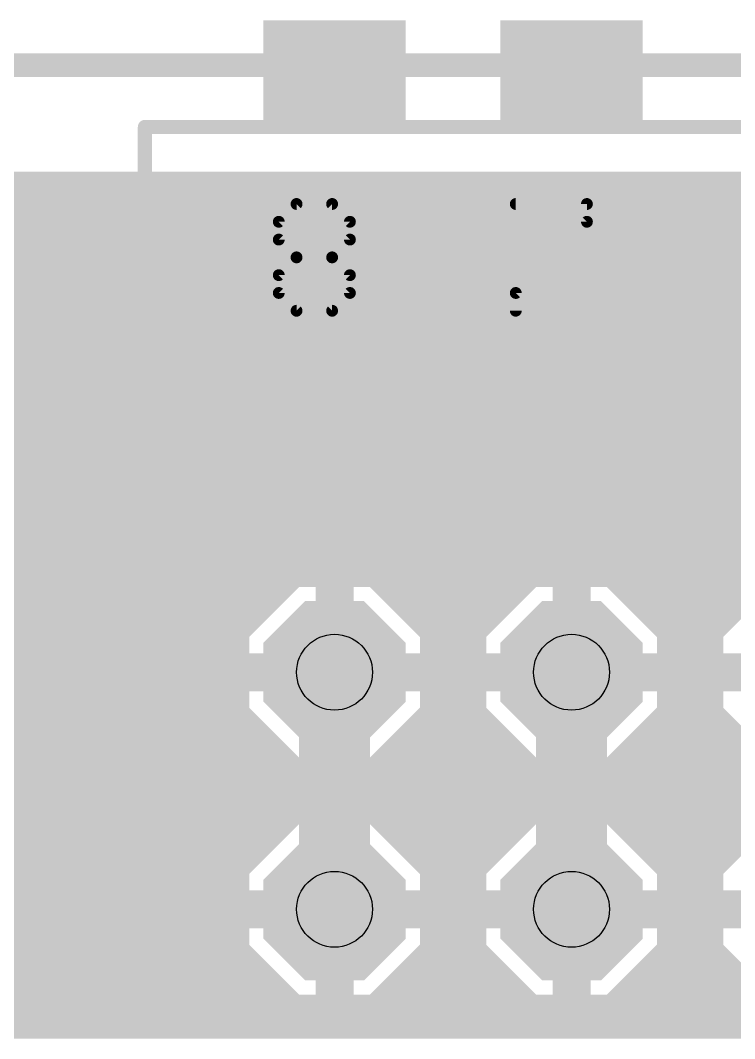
# Model space of a CAD drawing. Extents: x 0 to 10.8, y 0 to 6.1.
# Drawn here: x 6.8121 to 7.1135, y 5.672 to 6.1016 of the extents above; entities that cross this region are included whole.
import ezdxf

# ---------------------------------------------------------------- set-up
doc = ezdxf.new("R2010")
doc.units = 0
for name, color, linetype in [('1', 22, 'CONTINUOUS'), ('116', 253, 'CONTINUOUS'), ('16', 175, 'CONTINUOUS'), ('17', 82, 'CONTINUOUS'), ('20', 7, 'CONTINUOUS'), ('21', 253, 'CONTINUOUS'), ('29', 253, 'CONTINUOUS'), ('30', 253, 'CONTINUOUS'), ('44', 253, 'CONTINUOUS'), ('51', 253, 'CONTINUOUS')]:
    doc.layers.add(name, color=color, linetype=linetype)

# ---------------------------------------------------------------- blocks, each defined once
blk = doc.blocks.new('RECT')
blk.add_solid([(-0.5, -0.5), (0.5, -0.5), (-0.5, 0.5), (0.5, 0.5)])
blk = doc.blocks.new('OCTAGONP')
at = {"const_width": 0.5}
blk.add_lwpolyline([(-0.25, -0.103553), (-0.25, 0.103553), (-0.103553, 0.25), (0.103553, 0.25), (0.25, 0.103553), (0.25, -0.103553), (0.103553, -0.25), (-0.103553, -0.25), (-0.25, -0.103553), (-0.25, 0.103553)], dxfattribs=at)

msp = doc.modelspace()

# ---------------------------------------------------------------- linework, layer by layer
at = {"layer": '1', "const_width": 0.016}
for points in [[(6.568744, 6.029677), (9.49424, 6.029677)], [(6.568744, 6.016), (9.49424, 6.016)], [(6.568744, 6), (9.49424, 6)], [(6.568744, 5.984), (9.49424, 5.984)], [(6.568744, 5.968), (9.49424, 5.968)], [(6.568744, 5.952), (9.49424, 5.952)], [(6.568744, 5.936), (9.49424, 5.936)], [(6.568744, 5.92), (9.49424, 5.92)], [(6.568744, 5.904), (9.49424, 5.904)], [(6.568744, 5.888), (9.49424, 5.888)], [(6.568744, 5.872), (8.119854, 5.872)], [(6.926461, 5.870563), (6.900685, 5.844787)], [(6.944661, 5.870563), (6.926461, 5.870563)], [(6.944661, 5.826606), (6.944661, 5.870563)], [(6.944701, 5.870563), (6.944701, 5.826606)], [(6.962906, 5.870563), (6.944701, 5.870563)], [(6.988681, 5.844787), (6.962906, 5.870563)], [(7.026461, 5.870563), (7.000685, 5.844787)], [(7.044661, 5.870563), (7.026461, 5.870563)], [(7.044661, 5.826606), (7.044661, 5.870563)], [(7.044701, 5.870563), (7.044701, 5.826606)], [(7.062906, 5.870563), (7.044701, 5.870563)], [(7.088681, 5.844787), (7.062906, 5.870563)], [(7.126461, 5.870563), (7.100685, 5.844787)], [(6.568744, 5.856), (6.911898, 5.856)], [(6.944661, 5.856), (6.944701, 5.856)], [(6.977469, 5.856), (7.011898, 5.856)], [(7.044661, 5.856), (7.044701, 5.856)], [(7.077469, 5.856), (7.111898, 5.856)], [(6.900685, 5.844787), (6.900685, 5.826583)], [(6.988681, 5.826583), (6.988681, 5.844787)], [(7.000685, 5.844787), (7.000685, 5.826583)], [(7.088681, 5.826583), (7.088681, 5.844787)], [(7.100685, 5.844787), (7.100685, 5.826583)], [(6.568744, 5.84), (6.900685, 5.84)], [(6.944661, 5.84), (6.944701, 5.84)], [(6.988681, 5.84), (7.000685, 5.84)], [(7.044661, 5.84), (7.044701, 5.84)], [(7.088681, 5.84), (7.100685, 5.84)], [(6.900685, 5.826583), (6.944642, 5.826583)], [(6.944642, 5.826543), (6.900685, 5.826543)], [(6.900685, 5.826543), (6.900685, 5.808343)], [(6.944642, 5.826583), (6.944642, 5.826543)], [(6.944701, 5.826606), (6.944661, 5.826606)], [(6.944661, 5.782567), (6.944661, 5.826524)], [(6.944661, 5.826524), (6.944701, 5.826524)], [(6.944701, 5.826524), (6.944701, 5.782567)], [(6.944724, 5.826543), (6.944724, 5.826583)], [(6.944724, 5.826583), (6.988681, 5.826583)], [(6.988681, 5.826543), (6.944724, 5.826543)], [(6.988681, 5.808343), (6.988681, 5.826543)], [(7.000685, 5.826583), (7.044642, 5.826583)], [(7.044642, 5.826543), (7.000685, 5.826543)], [(7.000685, 5.826543), (7.000685, 5.808343)], [(7.044642, 5.826583), (7.044642, 5.826543)], [(7.044701, 5.826606), (7.044661, 5.826606)], [(7.044661, 5.782567), (7.044661, 5.826524)], [(7.044661, 5.826524), (7.044701, 5.826524)], [(7.044701, 5.826524), (7.044701, 5.782567)], [(7.044724, 5.826543), (7.044724, 5.826583)], [(7.044724, 5.826583), (7.088681, 5.826583)], [(7.088681, 5.826543), (7.044724, 5.826543)], [(7.088681, 5.808343), (7.088681, 5.826543)], [(7.100685, 5.826583), (7.144642, 5.826583)], [(7.144642, 5.826543), (7.100685, 5.826543)], [(7.100685, 5.826543), (7.100685, 5.808343)], [(6.568744, 5.824), (6.900685, 5.824)], [(6.944661, 5.824), (6.944701, 5.824)], [(6.988681, 5.824), (7.000685, 5.824)], [(7.044661, 5.824), (7.044701, 5.824)], [(7.088681, 5.824), (7.100685, 5.824)], [(6.900685, 5.808343), (6.926461, 5.782567)], [(6.962906, 5.782567), (6.988681, 5.808343)], [(7.000685, 5.808343), (7.026461, 5.782567)], [(7.062906, 5.782567), (7.088681, 5.808343)], [(7.100685, 5.808343), (7.126461, 5.782567)], [(6.568744, 5.808), (6.901028, 5.808)], [(6.944661, 5.808), (6.944701, 5.808)], [(6.988339, 5.808), (7.001028, 5.808)], [(7.044661, 5.808), (7.044701, 5.808)], [(7.088339, 5.808), (7.101028, 5.808)], [(6.568744, 5.792), (6.917028, 5.792)], [(6.944661, 5.792), (6.944701, 5.792)], [(6.972339, 5.792), (7.017028, 5.792)], [(7.044661, 5.792), (7.044701, 5.792)], [(7.072339, 5.792), (7.117028, 5.792)], [(6.926461, 5.782567), (6.944661, 5.782567)], [(6.944701, 5.782567), (6.962906, 5.782567)], [(7.026461, 5.782567), (7.044661, 5.782567)], [(7.044701, 5.782567), (7.062906, 5.782567)], [(6.568744, 5.776), (8.064, 5.776)], [(6.926461, 5.770563), (6.900685, 5.744787)], [(6.944661, 5.770563), (6.926461, 5.770563)], [(6.944661, 5.726606), (6.944661, 5.770563)], [(6.944701, 5.770563), (6.944701, 5.726606)], [(6.962906, 5.770563), (6.944701, 5.770563)], [(6.988681, 5.744787), (6.962906, 5.770563)], [(7.026461, 5.770563), (7.000685, 5.744787)], [(7.044661, 5.770563), (7.026461, 5.770563)], [(7.044661, 5.726606), (7.044661, 5.770563)], [(7.044701, 5.770563), (7.044701, 5.726606)], [(7.062906, 5.770563), (7.044701, 5.770563)], [(7.088681, 5.744787), (7.062906, 5.770563)], [(7.126461, 5.770563), (7.100685, 5.744787)], [(6.568744, 5.76), (6.915898, 5.76)], [(6.944661, 5.76), (6.944701, 5.76)], [(6.973469, 5.76), (7.015898, 5.76)], [(7.044661, 5.76), (7.044701, 5.76)], [(7.073469, 5.76), (7.115898, 5.76)], [(6.568744, 5.744), (6.900685, 5.744)], [(6.900685, 5.744787), (6.900685, 5.726583)], [(6.944661, 5.744), (6.944701, 5.744)], [(6.988681, 5.726583), (6.988681, 5.744787)], [(6.988681, 5.744), (7.000685, 5.744)], [(7.000685, 5.744787), (7.000685, 5.726583)], [(7.044661, 5.744), (7.044701, 5.744)], [(7.088681, 5.726583), (7.088681, 5.744787)], [(7.088681, 5.744), (7.100685, 5.744)], [(7.100685, 5.744787), (7.100685, 5.726583)], [(6.568744, 5.728), (6.900685, 5.728)], [(6.944661, 5.728), (6.944701, 5.728)], [(6.988681, 5.728), (7.000685, 5.728)], [(7.044661, 5.728), (7.044701, 5.728)], [(7.088681, 5.728), (7.100685, 5.728)], [(6.900685, 5.726583), (6.944642, 5.726583)], [(6.944642, 5.726543), (6.900685, 5.726543)], [(6.900685, 5.726543), (6.900685, 5.708343)], [(6.944642, 5.726583), (6.944642, 5.726543)], [(6.944701, 5.726606), (6.944661, 5.726606)], [(6.944661, 5.682567), (6.944661, 5.726524)], [(6.944661, 5.726524), (6.944701, 5.726524)], [(6.944701, 5.726524), (6.944701, 5.682567)], [(6.944724, 5.726543), (6.944724, 5.726583)], [(6.944724, 5.726583), (6.988681, 5.726583)], [(6.988681, 5.726543), (6.944724, 5.726543)], [(6.988681, 5.708343), (6.988681, 5.726543)], [(7.000685, 5.726583), (7.044642, 5.726583)], [(7.044642, 5.726543), (7.000685, 5.726543)], [(7.000685, 5.726543), (7.000685, 5.708343)], [(7.044642, 5.726583), (7.044642, 5.726543)], [(7.044701, 5.726606), (7.044661, 5.726606)], [(7.044661, 5.682567), (7.044661, 5.726524)], [(7.044661, 5.726524), (7.044701, 5.726524)], [(7.044701, 5.726524), (7.044701, 5.682567)], [(7.044724, 5.726543), (7.044724, 5.726583)], [(7.044724, 5.726583), (7.088681, 5.726583)], [(7.088681, 5.726543), (7.044724, 5.726543)], [(7.088681, 5.708343), (7.088681, 5.726543)], [(7.100685, 5.726583), (7.144642, 5.726583)], [(7.144642, 5.726543), (7.100685, 5.726543)], [(7.100685, 5.726543), (7.100685, 5.708343)], [(6.568744, 5.712), (6.900685, 5.712)], [(6.944661, 5.712), (6.944701, 5.712)], [(6.988681, 5.712), (7.000685, 5.712)], [(7.044661, 5.712), (7.044701, 5.712)], [(7.088681, 5.712), (7.100685, 5.712)], [(6.900685, 5.708343), (6.926461, 5.682567)], [(6.962906, 5.682567), (6.988681, 5.708343)], [(7.000685, 5.708343), (7.026461, 5.682567)], [(7.062906, 5.682567), (7.088681, 5.708343)], [(7.100685, 5.708343), (7.126461, 5.682567)], [(6.568744, 5.696), (6.913028, 5.696)], [(6.944661, 5.696), (6.944701, 5.696)], [(6.976339, 5.696), (7.013028, 5.696)], [(7.044661, 5.696), (7.044701, 5.696)], [(7.076339, 5.696), (7.113028, 5.696)], [(6.568744, 5.68), (7.265303, 5.68)], [(6.926461, 5.682567), (6.944661, 5.682567)], [(6.944701, 5.682567), (6.962906, 5.682567)], [(7.026461, 5.682567), (7.044661, 5.682567)], [(7.044701, 5.682567), (7.062906, 5.682567)]]:
    msp.add_lwpolyline(points, dxfattribs=at)
at = {"layer": '1', "const_width": 0.008}
for points in [[(6.926461, 5.874563, 1), (6.926461, 5.866563)], [(6.929289, 5.867735, 1), (6.923632, 5.873391)], [(6.948661, 5.870563, 1), (6.940661, 5.870563)], [(6.948701, 5.870563, 1), (6.940701, 5.870563)], [(6.944701, 5.874563, 1), (6.944701, 5.866563)], [(6.944661, 5.866563, 1), (6.944661, 5.874563)], [(6.965734, 5.873391, 1), (6.960077, 5.867735)], [(6.962906, 5.866563, 1), (6.962906, 5.874563)], [(7.026461, 5.874563, 1), (7.026461, 5.866563)], [(7.029289, 5.867735, 1), (7.023632, 5.873391)], [(7.048661, 5.870563, 1), (7.040661, 5.870563)], [(7.048701, 5.870563, 1), (7.040701, 5.870563)], [(7.044701, 5.874563, 1), (7.044701, 5.866563)], [(7.044661, 5.866563, 1), (7.044661, 5.874563)], [(7.065734, 5.873391, 1), (7.060077, 5.867735)], [(7.062906, 5.866563, 1), (7.062906, 5.874563)], [(6.911898, 5.852, 1), (6.911898, 5.86)], [(6.944661, 5.86, 1), (6.944661, 5.852)], [(6.944701, 5.852, 1), (6.944701, 5.86)], [(6.977469, 5.86, 1), (6.977469, 5.852)], [(7.011898, 5.852, 1), (7.011898, 5.86)], [(7.044661, 5.86, 1), (7.044661, 5.852)], [(7.044701, 5.852, 1), (7.044701, 5.86)], [(7.077469, 5.86, 1), (7.077469, 5.852)], [(7.111898, 5.852, 1), (7.111898, 5.86)], [(6.904685, 5.844787, 1), (6.896685, 5.844787)], [(6.897857, 5.847616, 1), (6.903513, 5.841959)], [(6.992681, 5.844787, 1), (6.984681, 5.844787)], [(6.985853, 5.841959, 1), (6.99151, 5.847616)], [(7.004685, 5.844787, 1), (6.996685, 5.844787)], [(6.997857, 5.847616, 1), (7.003513, 5.841959)], [(7.092681, 5.844787, 1), (7.084681, 5.844787)], [(7.085853, 5.841959, 1), (7.09151, 5.847616)], [(7.104685, 5.844787, 1), (7.096685, 5.844787)], [(7.097857, 5.847616, 1), (7.103513, 5.841959)], [(6.900685, 5.836, 1), (6.900685, 5.844)], [(6.944661, 5.844, 1), (6.944661, 5.836)], [(6.944701, 5.836, 1), (6.944701, 5.844)], [(6.988681, 5.844, 1), (6.988681, 5.836)], [(7.000685, 5.836, 1), (7.000685, 5.844)], [(7.044661, 5.844, 1), (7.044661, 5.836)], [(7.044701, 5.836, 1), (7.044701, 5.844)], [(7.088681, 5.844, 1), (7.088681, 5.836)], [(7.100685, 5.836, 1), (7.100685, 5.844)], [(6.900685, 5.830583, 1), (6.900685, 5.822583)], [(6.900685, 5.830543, 1), (6.900685, 5.822543)], [(6.904685, 5.826543, 1), (6.896685, 5.826543)], [(6.948642, 5.826583, 1), (6.940642, 5.826583)], [(6.944661, 5.830606, 1), (6.944661, 5.822606)], [(6.948661, 5.826524, 1), (6.940661, 5.826524)], [(6.944661, 5.830524, 1), (6.944661, 5.822524)], [(6.948701, 5.826524, 1), (6.940701, 5.826524)], [(6.948724, 5.826583, 1), (6.940724, 5.826583)], [(6.944724, 5.830583, 1), (6.944724, 5.822583)], [(6.944724, 5.830543, 1), (6.944724, 5.822543)], [(6.944642, 5.822583, 1), (6.944642, 5.830583)], [(6.944642, 5.822543, 1), (6.944642, 5.830543)], [(6.944701, 5.822606, 1), (6.944701, 5.830606)], [(6.944701, 5.822524, 1), (6.944701, 5.830524)], [(6.992681, 5.826543, 1), (6.984681, 5.826543)], [(6.988681, 5.822583, 1), (6.988681, 5.830583)], [(6.988681, 5.822543, 1), (6.988681, 5.830543)], [(7.000685, 5.830583, 1), (7.000685, 5.822583)], [(7.000685, 5.830543, 1), (7.000685, 5.822543)], [(7.004685, 5.826543, 1), (6.996685, 5.826543)], [(7.048642, 5.826583, 1), (7.040642, 5.826583)], [(7.044661, 5.830606, 1), (7.044661, 5.822606)], [(7.048661, 5.826524, 1), (7.040661, 5.826524)], [(7.044661, 5.830524, 1), (7.044661, 5.822524)], [(7.048701, 5.826524, 1), (7.040701, 5.826524)], [(7.048724, 5.826583, 1), (7.040724, 5.826583)], [(7.044724, 5.830583, 1), (7.044724, 5.822583)], [(7.044724, 5.830543, 1), (7.044724, 5.822543)], [(7.044642, 5.822583, 1), (7.044642, 5.830583)], [(7.044642, 5.822543, 1), (7.044642, 5.830543)], [(7.044701, 5.822606, 1), (7.044701, 5.830606)], [(7.044701, 5.822524, 1), (7.044701, 5.830524)], [(7.092681, 5.826543, 1), (7.084681, 5.826543)], [(7.088681, 5.822583, 1), (7.088681, 5.830583)], [(7.088681, 5.822543, 1), (7.088681, 5.830543)], [(7.100685, 5.830583, 1), (7.100685, 5.822583)], [(7.100685, 5.830543, 1), (7.100685, 5.822543)], [(7.104685, 5.826543, 1), (7.096685, 5.826543)], [(6.896685, 5.826583, 1), (6.904685, 5.826583)], [(6.900685, 5.82, 1), (6.900685, 5.828)], [(6.940642, 5.826543, 1), (6.948642, 5.826543)], [(6.944661, 5.828, 1), (6.944661, 5.82)], [(6.940661, 5.826606, 1), (6.948661, 5.826606)], [(6.940701, 5.826606, 1), (6.948701, 5.826606)], [(6.940724, 5.826543, 1), (6.948724, 5.826543)], [(6.944701, 5.82, 1), (6.944701, 5.828)], [(6.988681, 5.828, 1), (6.988681, 5.82)], [(6.984681, 5.826583, 1), (6.992681, 5.826583)], [(6.996685, 5.826583, 1), (7.004685, 5.826583)], [(7.000685, 5.82, 1), (7.000685, 5.828)], [(7.040642, 5.826543, 1), (7.048642, 5.826543)], [(7.044661, 5.828, 1), (7.044661, 5.82)], [(7.040661, 5.826606, 1), (7.048661, 5.826606)], [(7.040701, 5.826606, 1), (7.048701, 5.826606)], [(7.040724, 5.826543, 1), (7.048724, 5.826543)], [(7.044701, 5.82, 1), (7.044701, 5.828)], [(7.088681, 5.828, 1), (7.088681, 5.82)], [(7.084681, 5.826583, 1), (7.092681, 5.826583)], [(7.096685, 5.826583, 1), (7.104685, 5.826583)], [(7.100685, 5.82, 1), (7.100685, 5.828)], [(6.903513, 5.811171, 1), (6.897857, 5.805514)], [(6.99151, 5.805514, 1), (6.985853, 5.811171)], [(7.003513, 5.811171, 1), (6.997857, 5.805514)], [(7.09151, 5.805514, 1), (7.085853, 5.811171)], [(7.103513, 5.811171, 1), (7.097857, 5.805514)], [(6.896685, 5.808343, 1), (6.904685, 5.808343)], [(6.901028, 5.804, 1), (6.901028, 5.812)], [(6.944661, 5.812, 1), (6.944661, 5.804)], [(6.944701, 5.804, 1), (6.944701, 5.812)], [(6.988339, 5.812, 1), (6.988339, 5.804)], [(6.984681, 5.808343, 1), (6.992681, 5.808343)], [(6.996685, 5.808343, 1), (7.004685, 5.808343)], [(7.001028, 5.804, 1), (7.001028, 5.812)], [(7.044661, 5.812, 1), (7.044661, 5.804)], [(7.044701, 5.804, 1), (7.044701, 5.812)], [(7.088339, 5.812, 1), (7.088339, 5.804)], [(7.084681, 5.808343, 1), (7.092681, 5.808343)], [(7.096685, 5.808343, 1), (7.104685, 5.808343)], [(7.101028, 5.804, 1), (7.101028, 5.812)], [(6.917028, 5.788, 1), (6.917028, 5.796)], [(6.944661, 5.796, 1), (6.944661, 5.788)], [(6.944701, 5.788, 1), (6.944701, 5.796)], [(6.972339, 5.796, 1), (6.972339, 5.788)], [(7.017028, 5.788, 1), (7.017028, 5.796)], [(7.044661, 5.796, 1), (7.044661, 5.788)], [(7.044701, 5.788, 1), (7.044701, 5.796)], [(7.072339, 5.796, 1), (7.072339, 5.788)], [(7.117028, 5.788, 1), (7.117028, 5.796)], [(6.926461, 5.786567, 1), (6.926461, 5.778567)], [(6.944701, 5.786567, 1), (6.944701, 5.778567)], [(6.944661, 5.778567, 1), (6.944661, 5.786567)], [(6.962906, 5.778567, 1), (6.962906, 5.786567)], [(7.026461, 5.786567, 1), (7.026461, 5.778567)], [(7.044701, 5.786567, 1), (7.044701, 5.778567)], [(7.044661, 5.778567, 1), (7.044661, 5.786567)], [(7.062906, 5.778567, 1), (7.062906, 5.786567)], [(6.923632, 5.779739, 1), (6.929289, 5.785395)], [(6.940661, 5.782567, 1), (6.948661, 5.782567)], [(6.940701, 5.782567, 1), (6.948701, 5.782567)], [(6.960077, 5.785395, 1), (6.965734, 5.779739)], [(7.023632, 5.779739, 1), (7.029289, 5.785395)], [(7.040661, 5.782567, 1), (7.048661, 5.782567)], [(7.040701, 5.782567, 1), (7.048701, 5.782567)], [(7.060077, 5.785395, 1), (7.065734, 5.779739)], [(6.926461, 5.774563, 1), (6.926461, 5.766563)], [(6.929289, 5.767735, 1), (6.923632, 5.773391)], [(6.948661, 5.770563, 1), (6.940661, 5.770563)], [(6.948701, 5.770563, 1), (6.940701, 5.770563)], [(6.944701, 5.774563, 1), (6.944701, 5.766563)], [(6.944661, 5.766563, 1), (6.944661, 5.774563)], [(6.965734, 5.773391, 1), (6.960077, 5.767735)], [(6.962906, 5.766563, 1), (6.962906, 5.774563)], [(7.026461, 5.774563, 1), (7.026461, 5.766563)], [(7.029289, 5.767735, 1), (7.023632, 5.773391)], [(7.048661, 5.770563, 1), (7.040661, 5.770563)], [(7.048701, 5.770563, 1), (7.040701, 5.770563)], [(7.044701, 5.774563, 1), (7.044701, 5.766563)], [(7.044661, 5.766563, 1), (7.044661, 5.774563)], [(7.065734, 5.773391, 1), (7.060077, 5.767735)], [(7.062906, 5.766563, 1), (7.062906, 5.774563)], [(6.915898, 5.756, 1), (6.915898, 5.764)], [(6.944661, 5.764, 1), (6.944661, 5.756)], [(6.944701, 5.756, 1), (6.944701, 5.764)], [(6.973469, 5.764, 1), (6.973469, 5.756)], [(7.015898, 5.756, 1), (7.015898, 5.764)], [(7.044661, 5.764, 1), (7.044661, 5.756)], [(7.044701, 5.756, 1), (7.044701, 5.764)], [(7.073469, 5.764, 1), (7.073469, 5.756)], [(7.115898, 5.756, 1), (7.115898, 5.764)], [(6.904685, 5.744787, 1), (6.896685, 5.744787)], [(6.900685, 5.74, 1), (6.900685, 5.748)], [(6.944661, 5.748, 1), (6.944661, 5.74)], [(6.944701, 5.74, 1), (6.944701, 5.748)], [(6.992681, 5.744787, 1), (6.984681, 5.744787)], [(6.988681, 5.748, 1), (6.988681, 5.74)], [(7.004685, 5.744787, 1), (6.996685, 5.744787)], [(7.000685, 5.74, 1), (7.000685, 5.748)], [(7.044661, 5.748, 1), (7.044661, 5.74)], [(7.044701, 5.74, 1), (7.044701, 5.748)], [(7.092681, 5.744787, 1), (7.084681, 5.744787)], [(7.088681, 5.748, 1), (7.088681, 5.74)], [(7.104685, 5.744787, 1), (7.096685, 5.744787)], [(7.100685, 5.74, 1), (7.100685, 5.748)], [(6.897857, 5.747616, 1), (6.903513, 5.741959)], [(6.985853, 5.741959, 1), (6.99151, 5.747616)], [(6.997857, 5.747616, 1), (7.003513, 5.741959)], [(7.085853, 5.741959, 1), (7.09151, 5.747616)], [(7.097857, 5.747616, 1), (7.103513, 5.741959)], [(6.900685, 5.724, 1), (6.900685, 5.732)], [(6.944661, 5.732, 1), (6.944661, 5.724)], [(6.944701, 5.724, 1), (6.944701, 5.732)], [(6.988681, 5.732, 1), (6.988681, 5.724)], [(7.000685, 5.724, 1), (7.000685, 5.732)], [(7.044661, 5.732, 1), (7.044661, 5.724)], [(7.044701, 5.724, 1), (7.044701, 5.732)], [(7.088681, 5.732, 1), (7.088681, 5.724)], [(7.100685, 5.724, 1), (7.100685, 5.732)], [(6.900685, 5.730583, 1), (6.900685, 5.722583)], [(6.900685, 5.730543, 1), (6.900685, 5.722543)], [(6.904685, 5.726543, 1), (6.896685, 5.726543)], [(6.896685, 5.726583, 1), (6.904685, 5.726583)], [(6.948642, 5.726583, 1), (6.940642, 5.726583)], [(6.940642, 5.726543, 1), (6.948642, 5.726543)], [(6.944661, 5.730606, 1), (6.944661, 5.722606)], [(6.948661, 5.726524, 1), (6.940661, 5.726524)], [(6.944661, 5.730524, 1), (6.944661, 5.722524)], [(6.940661, 5.726606, 1), (6.948661, 5.726606)], [(6.948701, 5.726524, 1), (6.940701, 5.726524)], [(6.940701, 5.726606, 1), (6.948701, 5.726606)], [(6.948724, 5.726583, 1), (6.940724, 5.726583)], [(6.944724, 5.730583, 1), (6.944724, 5.722583)], [(6.944724, 5.730543, 1), (6.944724, 5.722543)], [(6.940724, 5.726543, 1), (6.948724, 5.726543)], [(6.944642, 5.722583, 1), (6.944642, 5.730583)], [(6.944642, 5.722543, 1), (6.944642, 5.730543)], [(6.944701, 5.722606, 1), (6.944701, 5.730606)], [(6.944701, 5.722524, 1), (6.944701, 5.730524)], [(6.992681, 5.726543, 1), (6.984681, 5.726543)], [(6.984681, 5.726583, 1), (6.992681, 5.726583)], [(6.988681, 5.722583, 1), (6.988681, 5.730583)], [(6.988681, 5.722543, 1), (6.988681, 5.730543)], [(7.000685, 5.730583, 1), (7.000685, 5.722583)], [(7.000685, 5.730543, 1), (7.000685, 5.722543)], [(7.004685, 5.726543, 1), (6.996685, 5.726543)], [(6.996685, 5.726583, 1), (7.004685, 5.726583)], [(7.048642, 5.726583, 1), (7.040642, 5.726583)], [(7.040642, 5.726543, 1), (7.048642, 5.726543)], [(7.044661, 5.730606, 1), (7.044661, 5.722606)], [(7.048661, 5.726524, 1), (7.040661, 5.726524)], [(7.044661, 5.730524, 1), (7.044661, 5.722524)], [(7.040661, 5.726606, 1), (7.048661, 5.726606)], [(7.048701, 5.726524, 1), (7.040701, 5.726524)], [(7.040701, 5.726606, 1), (7.048701, 5.726606)], [(7.048724, 5.726583, 1), (7.040724, 5.726583)], [(7.044724, 5.730583, 1), (7.044724, 5.722583)], [(7.044724, 5.730543, 1), (7.044724, 5.722543)], [(7.040724, 5.726543, 1), (7.048724, 5.726543)], [(7.044642, 5.722583, 1), (7.044642, 5.730583)], [(7.044642, 5.722543, 1), (7.044642, 5.730543)], [(7.044701, 5.722606, 1), (7.044701, 5.730606)], [(7.044701, 5.722524, 1), (7.044701, 5.730524)], [(7.092681, 5.726543, 1), (7.084681, 5.726543)], [(7.084681, 5.726583, 1), (7.092681, 5.726583)], [(7.088681, 5.722583, 1), (7.088681, 5.730583)], [(7.088681, 5.722543, 1), (7.088681, 5.730543)], [(7.100685, 5.730583, 1), (7.100685, 5.722583)], [(7.100685, 5.730543, 1), (7.100685, 5.722543)], [(7.104685, 5.726543, 1), (7.096685, 5.726543)], [(7.096685, 5.726583, 1), (7.104685, 5.726583)], [(6.900685, 5.708, 1), (6.900685, 5.716)], [(6.944661, 5.716, 1), (6.944661, 5.708)], [(6.944701, 5.708, 1), (6.944701, 5.716)], [(6.988681, 5.716, 1), (6.988681, 5.708)], [(7.000685, 5.708, 1), (7.000685, 5.716)], [(7.044661, 5.716, 1), (7.044661, 5.708)], [(7.044701, 5.708, 1), (7.044701, 5.716)], [(7.088681, 5.716, 1), (7.088681, 5.708)], [(7.100685, 5.708, 1), (7.100685, 5.716)], [(6.903513, 5.711171, 1), (6.897857, 5.705514)], [(6.99151, 5.705514, 1), (6.985853, 5.711171)], [(7.003513, 5.711171, 1), (6.997857, 5.705514)], [(7.09151, 5.705514, 1), (7.085853, 5.711171)], [(7.103513, 5.711171, 1), (7.097857, 5.705514)], [(6.896685, 5.708343, 1), (6.904685, 5.708343)], [(6.984681, 5.708343, 1), (6.992681, 5.708343)], [(6.996685, 5.708343, 1), (7.004685, 5.708343)], [(7.084681, 5.708343, 1), (7.092681, 5.708343)], [(7.096685, 5.708343, 1), (7.104685, 5.708343)], [(6.913028, 5.692, 1), (6.913028, 5.7)], [(6.944661, 5.7, 1), (6.944661, 5.692)], [(6.944701, 5.692, 1), (6.944701, 5.7)], [(6.976339, 5.7, 1), (6.976339, 5.692)], [(7.013028, 5.692, 1), (7.013028, 5.7)], [(7.044661, 5.7, 1), (7.044661, 5.692)], [(7.044701, 5.692, 1), (7.044701, 5.7)], [(7.076339, 5.7, 1), (7.076339, 5.692)], [(7.113028, 5.692, 1), (7.113028, 5.7)], [(6.926461, 5.686567, 1), (6.926461, 5.678567)], [(6.923632, 5.679739, 1), (6.929289, 5.685395)], [(6.944701, 5.686567, 1), (6.944701, 5.678567)], [(6.944661, 5.678567, 1), (6.944661, 5.686567)], [(6.960077, 5.685395, 1), (6.965734, 5.679739)], [(6.962906, 5.678567, 1), (6.962906, 5.686567)], [(7.026461, 5.686567, 1), (7.026461, 5.678567)], [(7.023632, 5.679739, 1), (7.029289, 5.685395)], [(7.044701, 5.686567, 1), (7.044701, 5.678567)], [(7.044661, 5.678567, 1), (7.044661, 5.686567)], [(7.060077, 5.685395, 1), (7.065734, 5.679739)], [(7.062906, 5.678567, 1), (7.062906, 5.686567)], [(6.940661, 5.682567, 1), (6.948661, 5.682567)], [(6.940701, 5.682567, 1), (6.948701, 5.682567)], [(7.040661, 5.682567, 1), (7.048661, 5.682567)], [(7.040701, 5.682567, 1), (7.048701, 5.682567)]]:
    msp.add_lwpolyline(points, format="xyb", dxfattribs=at)
at = {"layer": '116', "const_width": 0.012047}
for points in [[(6.944685, 5.814646, 1), (6.944685, 5.838504, 1), (6.944685, 5.814646)], [(7.044685, 5.814646, 1), (7.044685, 5.838504, 1), (7.044685, 5.814646)], [(6.944685, 5.714646, 1), (6.944685, 5.738504, 1), (6.944685, 5.714646)], [(7.044685, 5.714646, 1), (7.044685, 5.738504, 1), (7.044685, 5.714646)]]:
    msp.add_lwpolyline(points, format="xyb", dxfattribs=at)
at = {"layer": '16', "const_width": 0.016}
for points in [[(6.568744, 6.029677), (9.49424, 6.029677)], [(6.568744, 6.016), (9.49424, 6.016)], [(6.568744, 6), (9.49424, 6)], [(6.568744, 5.984), (9.49424, 5.984)], [(6.568744, 5.968), (9.49424, 5.968)], [(6.568744, 5.952), (9.49424, 5.952)], [(6.568744, 5.936), (9.49424, 5.936)], [(6.568744, 5.92), (9.49424, 5.92)], [(6.568744, 5.904), (9.49424, 5.904)], [(6.568744, 5.888), (9.49424, 5.888)], [(6.568744, 5.872), (8.119854, 5.872)], [(6.926461, 5.870563), (6.900685, 5.844787)], [(6.944661, 5.870563), (6.926461, 5.870563)], [(6.944661, 5.826606), (6.944661, 5.870563)], [(6.944701, 5.870563), (6.944701, 5.826606)], [(6.962906, 5.870563), (6.944701, 5.870563)], [(6.988681, 5.844787), (6.962906, 5.870563)], [(7.026461, 5.870563), (7.000685, 5.844787)], [(7.044661, 5.870563), (7.026461, 5.870563)], [(7.044661, 5.826606), (7.044661, 5.870563)], [(7.044701, 5.870563), (7.044701, 5.826606)], [(7.062906, 5.870563), (7.044701, 5.870563)], [(7.088681, 5.844787), (7.062906, 5.870563)], [(7.126461, 5.870563), (7.100685, 5.844787)], [(6.568744, 5.856), (6.911898, 5.856)], [(6.944661, 5.856), (6.944701, 5.856)], [(6.977469, 5.856), (7.011898, 5.856)], [(7.044661, 5.856), (7.044701, 5.856)], [(7.077469, 5.856), (7.111898, 5.856)], [(6.900685, 5.844787), (6.900685, 5.826583)], [(6.988681, 5.826583), (6.988681, 5.844787)], [(7.000685, 5.844787), (7.000685, 5.826583)], [(7.088681, 5.826583), (7.088681, 5.844787)], [(7.100685, 5.844787), (7.100685, 5.826583)], [(6.568744, 5.84), (6.900685, 5.84)], [(6.944661, 5.84), (6.944701, 5.84)], [(6.988681, 5.84), (7.000685, 5.84)], [(7.044661, 5.84), (7.044701, 5.84)], [(7.088681, 5.84), (7.100685, 5.84)], [(6.900685, 5.826583), (6.944642, 5.826583)], [(6.944642, 5.826543), (6.900685, 5.826543)], [(6.900685, 5.826543), (6.900685, 5.808343)], [(6.944642, 5.826583), (6.944642, 5.826543)], [(6.944701, 5.826606), (6.944661, 5.826606)], [(6.944661, 5.782567), (6.944661, 5.826524)], [(6.944661, 5.826524), (6.944701, 5.826524)], [(6.944701, 5.826524), (6.944701, 5.782567)], [(6.944724, 5.826543), (6.944724, 5.826583)], [(6.944724, 5.826583), (6.988681, 5.826583)], [(6.988681, 5.826543), (6.944724, 5.826543)], [(6.988681, 5.808343), (6.988681, 5.826543)], [(7.000685, 5.826583), (7.044642, 5.826583)], [(7.044642, 5.826543), (7.000685, 5.826543)], [(7.000685, 5.826543), (7.000685, 5.808343)], [(7.044642, 5.826583), (7.044642, 5.826543)], [(7.044701, 5.826606), (7.044661, 5.826606)], [(7.044661, 5.782567), (7.044661, 5.826524)], [(7.044661, 5.826524), (7.044701, 5.826524)], [(7.044701, 5.826524), (7.044701, 5.782567)], [(7.044724, 5.826543), (7.044724, 5.826583)], [(7.044724, 5.826583), (7.088681, 5.826583)], [(7.088681, 5.826543), (7.044724, 5.826543)], [(7.088681, 5.808343), (7.088681, 5.826543)], [(7.100685, 5.826583), (7.144642, 5.826583)], [(7.144642, 5.826543), (7.100685, 5.826543)], [(7.100685, 5.826543), (7.100685, 5.808343)], [(6.568744, 5.824), (6.900685, 5.824)], [(6.944661, 5.824), (6.944701, 5.824)], [(6.988681, 5.824), (7.000685, 5.824)], [(7.044661, 5.824), (7.044701, 5.824)], [(7.088681, 5.824), (7.100685, 5.824)], [(6.900685, 5.808343), (6.926461, 5.782567)], [(6.962906, 5.782567), (6.988681, 5.808343)], [(7.000685, 5.808343), (7.026461, 5.782567)], [(7.062906, 5.782567), (7.088681, 5.808343)], [(7.100685, 5.808343), (7.126461, 5.782567)], [(6.568744, 5.808), (6.901028, 5.808)], [(6.944661, 5.808), (6.944701, 5.808)], [(6.988339, 5.808), (7.001028, 5.808)], [(7.044661, 5.808), (7.044701, 5.808)], [(7.088339, 5.808), (7.101028, 5.808)], [(6.568744, 5.792), (6.917028, 5.792)], [(6.944661, 5.792), (6.944701, 5.792)], [(6.972339, 5.792), (7.017028, 5.792)], [(7.044661, 5.792), (7.044701, 5.792)], [(7.072339, 5.792), (7.117028, 5.792)], [(6.926461, 5.782567), (6.944661, 5.782567)], [(6.944701, 5.782567), (6.962906, 5.782567)], [(7.026461, 5.782567), (7.044661, 5.782567)], [(7.044701, 5.782567), (7.062906, 5.782567)], [(6.568744, 5.776), (8.064, 5.776)], [(6.926461, 5.770563), (6.900685, 5.744787)], [(6.944661, 5.770563), (6.926461, 5.770563)], [(6.944661, 5.726606), (6.944661, 5.770563)], [(6.944701, 5.770563), (6.944701, 5.726606)], [(6.962906, 5.770563), (6.944701, 5.770563)], [(6.988681, 5.744787), (6.962906, 5.770563)], [(7.026461, 5.770563), (7.000685, 5.744787)], [(7.044661, 5.770563), (7.026461, 5.770563)], [(7.044661, 5.726606), (7.044661, 5.770563)], [(7.044701, 5.770563), (7.044701, 5.726606)], [(7.062906, 5.770563), (7.044701, 5.770563)], [(7.088681, 5.744787), (7.062906, 5.770563)], [(7.126461, 5.770563), (7.100685, 5.744787)], [(6.568744, 5.76), (6.915898, 5.76)], [(6.944661, 5.76), (6.944701, 5.76)], [(6.973469, 5.76), (7.015898, 5.76)], [(7.044661, 5.76), (7.044701, 5.76)], [(7.073469, 5.76), (7.115898, 5.76)], [(6.568744, 5.744), (6.900685, 5.744)], [(6.900685, 5.744787), (6.900685, 5.726583)], [(6.944661, 5.744), (6.944701, 5.744)], [(6.988681, 5.726583), (6.988681, 5.744787)], [(6.988681, 5.744), (7.000685, 5.744)], [(7.000685, 5.744787), (7.000685, 5.726583)], [(7.044661, 5.744), (7.044701, 5.744)], [(7.088681, 5.726583), (7.088681, 5.744787)], [(7.088681, 5.744), (7.100685, 5.744)], [(7.100685, 5.744787), (7.100685, 5.726583)], [(6.568744, 5.728), (6.900685, 5.728)], [(6.944661, 5.728), (6.944701, 5.728)], [(6.988681, 5.728), (7.000685, 5.728)], [(7.044661, 5.728), (7.044701, 5.728)], [(7.088681, 5.728), (7.100685, 5.728)], [(6.900685, 5.726583), (6.944642, 5.726583)], [(6.944642, 5.726543), (6.900685, 5.726543)], [(6.900685, 5.726543), (6.900685, 5.708343)], [(6.944642, 5.726583), (6.944642, 5.726543)], [(6.944701, 5.726606), (6.944661, 5.726606)], [(6.944661, 5.682567), (6.944661, 5.726524)], [(6.944661, 5.726524), (6.944701, 5.726524)], [(6.944701, 5.726524), (6.944701, 5.682567)], [(6.944724, 5.726543), (6.944724, 5.726583)], [(6.944724, 5.726583), (6.988681, 5.726583)], [(6.988681, 5.726543), (6.944724, 5.726543)], [(6.988681, 5.708343), (6.988681, 5.726543)], [(7.000685, 5.726583), (7.044642, 5.726583)], [(7.044642, 5.726543), (7.000685, 5.726543)], [(7.000685, 5.726543), (7.000685, 5.708343)], [(7.044642, 5.726583), (7.044642, 5.726543)], [(7.044701, 5.726606), (7.044661, 5.726606)], [(7.044661, 5.682567), (7.044661, 5.726524)], [(7.044661, 5.726524), (7.044701, 5.726524)], [(7.044701, 5.726524), (7.044701, 5.682567)], [(7.044724, 5.726543), (7.044724, 5.726583)], [(7.044724, 5.726583), (7.088681, 5.726583)], [(7.088681, 5.726543), (7.044724, 5.726543)], [(7.088681, 5.708343), (7.088681, 5.726543)], [(7.100685, 5.726583), (7.144642, 5.726583)], [(7.144642, 5.726543), (7.100685, 5.726543)], [(7.100685, 5.726543), (7.100685, 5.708343)], [(6.568744, 5.712), (6.900685, 5.712)], [(6.944661, 5.712), (6.944701, 5.712)], [(6.988681, 5.712), (7.000685, 5.712)], [(7.044661, 5.712), (7.044701, 5.712)], [(7.088681, 5.712), (7.100685, 5.712)], [(6.900685, 5.708343), (6.926461, 5.682567)], [(6.962906, 5.682567), (6.988681, 5.708343)], [(7.000685, 5.708343), (7.026461, 5.682567)], [(7.062906, 5.682567), (7.088681, 5.708343)], [(7.100685, 5.708343), (7.126461, 5.682567)], [(6.568744, 5.696), (6.913028, 5.696)], [(6.944661, 5.696), (6.944701, 5.696)], [(6.976339, 5.696), (7.013028, 5.696)], [(7.044661, 5.696), (7.044701, 5.696)], [(7.076339, 5.696), (7.113028, 5.696)], [(6.568744, 5.68), (8.124697, 5.68)], [(6.926461, 5.682567), (6.944661, 5.682567)], [(6.944701, 5.682567), (6.962906, 5.682567)], [(7.026461, 5.682567), (7.044661, 5.682567)], [(7.044701, 5.682567), (7.062906, 5.682567)]]:
    msp.add_lwpolyline(points, dxfattribs=at)
at = {"layer": '16', "const_width": 0.008}
for points in [[(6.926461, 5.874563, 1), (6.926461, 5.866563)], [(6.929289, 5.867735, 1), (6.923632, 5.873391)], [(6.948661, 5.870563, 1), (6.940661, 5.870563)], [(6.948701, 5.870563, 1), (6.940701, 5.870563)], [(6.944701, 5.874563, 1), (6.944701, 5.866563)], [(6.944661, 5.866563, 1), (6.944661, 5.874563)], [(6.965734, 5.873391, 1), (6.960077, 5.867735)], [(6.962906, 5.866563, 1), (6.962906, 5.874563)], [(7.026461, 5.874563, 1), (7.026461, 5.866563)], [(7.029289, 5.867735, 1), (7.023632, 5.873391)], [(7.048661, 5.870563, 1), (7.040661, 5.870563)], [(7.048701, 5.870563, 1), (7.040701, 5.870563)], [(7.044701, 5.874563, 1), (7.044701, 5.866563)], [(7.044661, 5.866563, 1), (7.044661, 5.874563)], [(7.065734, 5.873391, 1), (7.060077, 5.867735)], [(7.062906, 5.866563, 1), (7.062906, 5.874563)], [(6.911898, 5.852, 1), (6.911898, 5.86)], [(6.944661, 5.86, 1), (6.944661, 5.852)], [(6.944701, 5.852, 1), (6.944701, 5.86)], [(6.977469, 5.86, 1), (6.977469, 5.852)], [(7.011898, 5.852, 1), (7.011898, 5.86)], [(7.044661, 5.86, 1), (7.044661, 5.852)], [(7.044701, 5.852, 1), (7.044701, 5.86)], [(7.077469, 5.86, 1), (7.077469, 5.852)], [(7.111898, 5.852, 1), (7.111898, 5.86)], [(6.904685, 5.844787, 1), (6.896685, 5.844787)], [(6.897857, 5.847616, 1), (6.903513, 5.841959)], [(6.992681, 5.844787, 1), (6.984681, 5.844787)], [(6.985853, 5.841959, 1), (6.99151, 5.847616)], [(7.004685, 5.844787, 1), (6.996685, 5.844787)], [(6.997857, 5.847616, 1), (7.003513, 5.841959)], [(7.092681, 5.844787, 1), (7.084681, 5.844787)], [(7.085853, 5.841959, 1), (7.09151, 5.847616)], [(7.104685, 5.844787, 1), (7.096685, 5.844787)], [(7.097857, 5.847616, 1), (7.103513, 5.841959)], [(6.900685, 5.836, 1), (6.900685, 5.844)], [(6.944661, 5.844, 1), (6.944661, 5.836)], [(6.944701, 5.836, 1), (6.944701, 5.844)], [(6.988681, 5.844, 1), (6.988681, 5.836)], [(7.000685, 5.836, 1), (7.000685, 5.844)], [(7.044661, 5.844, 1), (7.044661, 5.836)], [(7.044701, 5.836, 1), (7.044701, 5.844)], [(7.088681, 5.844, 1), (7.088681, 5.836)], [(7.100685, 5.836, 1), (7.100685, 5.844)], [(6.900685, 5.830583, 1), (6.900685, 5.822583)], [(6.900685, 5.830543, 1), (6.900685, 5.822543)], [(6.904685, 5.826543, 1), (6.896685, 5.826543)], [(6.948642, 5.826583, 1), (6.940642, 5.826583)], [(6.944661, 5.830606, 1), (6.944661, 5.822606)], [(6.948661, 5.826524, 1), (6.940661, 5.826524)], [(6.944661, 5.830524, 1), (6.944661, 5.822524)], [(6.948701, 5.826524, 1), (6.940701, 5.826524)], [(6.948724, 5.826583, 1), (6.940724, 5.826583)], [(6.944724, 5.830583, 1), (6.944724, 5.822583)], [(6.944724, 5.830543, 1), (6.944724, 5.822543)], [(6.944642, 5.822583, 1), (6.944642, 5.830583)], [(6.944642, 5.822543, 1), (6.944642, 5.830543)], [(6.944701, 5.822606, 1), (6.944701, 5.830606)], [(6.944701, 5.822524, 1), (6.944701, 5.830524)], [(6.992681, 5.826543, 1), (6.984681, 5.826543)], [(6.988681, 5.822583, 1), (6.988681, 5.830583)], [(6.988681, 5.822543, 1), (6.988681, 5.830543)], [(7.000685, 5.830583, 1), (7.000685, 5.822583)], [(7.000685, 5.830543, 1), (7.000685, 5.822543)], [(7.004685, 5.826543, 1), (6.996685, 5.826543)], [(7.048642, 5.826583, 1), (7.040642, 5.826583)], [(7.044661, 5.830606, 1), (7.044661, 5.822606)], [(7.048661, 5.826524, 1), (7.040661, 5.826524)], [(7.044661, 5.830524, 1), (7.044661, 5.822524)], [(7.048701, 5.826524, 1), (7.040701, 5.826524)], [(7.048724, 5.826583, 1), (7.040724, 5.826583)], [(7.044724, 5.830583, 1), (7.044724, 5.822583)], [(7.044724, 5.830543, 1), (7.044724, 5.822543)], [(7.044642, 5.822583, 1), (7.044642, 5.830583)], [(7.044642, 5.822543, 1), (7.044642, 5.830543)], [(7.044701, 5.822606, 1), (7.044701, 5.830606)], [(7.044701, 5.822524, 1), (7.044701, 5.830524)], [(7.092681, 5.826543, 1), (7.084681, 5.826543)], [(7.088681, 5.822583, 1), (7.088681, 5.830583)], [(7.088681, 5.822543, 1), (7.088681, 5.830543)], [(7.100685, 5.830583, 1), (7.100685, 5.822583)], [(7.100685, 5.830543, 1), (7.100685, 5.822543)], [(7.104685, 5.826543, 1), (7.096685, 5.826543)], [(6.896685, 5.826583, 1), (6.904685, 5.826583)], [(6.900685, 5.82, 1), (6.900685, 5.828)], [(6.940642, 5.826543, 1), (6.948642, 5.826543)], [(6.944661, 5.828, 1), (6.944661, 5.82)], [(6.940661, 5.826606, 1), (6.948661, 5.826606)], [(6.940701, 5.826606, 1), (6.948701, 5.826606)], [(6.940724, 5.826543, 1), (6.948724, 5.826543)], [(6.944701, 5.82, 1), (6.944701, 5.828)], [(6.988681, 5.828, 1), (6.988681, 5.82)], [(6.984681, 5.826583, 1), (6.992681, 5.826583)], [(6.996685, 5.826583, 1), (7.004685, 5.826583)], [(7.000685, 5.82, 1), (7.000685, 5.828)], [(7.040642, 5.826543, 1), (7.048642, 5.826543)], [(7.044661, 5.828, 1), (7.044661, 5.82)], [(7.040661, 5.826606, 1), (7.048661, 5.826606)], [(7.040701, 5.826606, 1), (7.048701, 5.826606)], [(7.040724, 5.826543, 1), (7.048724, 5.826543)], [(7.044701, 5.82, 1), (7.044701, 5.828)], [(7.088681, 5.828, 1), (7.088681, 5.82)], [(7.084681, 5.826583, 1), (7.092681, 5.826583)], [(7.096685, 5.826583, 1), (7.104685, 5.826583)], [(7.100685, 5.82, 1), (7.100685, 5.828)], [(6.903513, 5.811171, 1), (6.897857, 5.805514)], [(6.99151, 5.805514, 1), (6.985853, 5.811171)], [(7.003513, 5.811171, 1), (6.997857, 5.805514)], [(7.09151, 5.805514, 1), (7.085853, 5.811171)], [(7.103513, 5.811171, 1), (7.097857, 5.805514)], [(6.896685, 5.808343, 1), (6.904685, 5.808343)], [(6.901028, 5.804, 1), (6.901028, 5.812)], [(6.944661, 5.812, 1), (6.944661, 5.804)], [(6.944701, 5.804, 1), (6.944701, 5.812)], [(6.988339, 5.812, 1), (6.988339, 5.804)], [(6.984681, 5.808343, 1), (6.992681, 5.808343)], [(6.996685, 5.808343, 1), (7.004685, 5.808343)], [(7.001028, 5.804, 1), (7.001028, 5.812)], [(7.044661, 5.812, 1), (7.044661, 5.804)], [(7.044701, 5.804, 1), (7.044701, 5.812)], [(7.088339, 5.812, 1), (7.088339, 5.804)], [(7.084681, 5.808343, 1), (7.092681, 5.808343)], [(7.096685, 5.808343, 1), (7.104685, 5.808343)], [(7.101028, 5.804, 1), (7.101028, 5.812)], [(6.917028, 5.788, 1), (6.917028, 5.796)], [(6.944661, 5.796, 1), (6.944661, 5.788)], [(6.944701, 5.788, 1), (6.944701, 5.796)], [(6.972339, 5.796, 1), (6.972339, 5.788)], [(7.017028, 5.788, 1), (7.017028, 5.796)], [(7.044661, 5.796, 1), (7.044661, 5.788)], [(7.044701, 5.788, 1), (7.044701, 5.796)], [(7.072339, 5.796, 1), (7.072339, 5.788)], [(7.117028, 5.788, 1), (7.117028, 5.796)], [(6.926461, 5.786567, 1), (6.926461, 5.778567)], [(6.944701, 5.786567, 1), (6.944701, 5.778567)], [(6.944661, 5.778567, 1), (6.944661, 5.786567)], [(6.962906, 5.778567, 1), (6.962906, 5.786567)], [(7.026461, 5.786567, 1), (7.026461, 5.778567)], [(7.044701, 5.786567, 1), (7.044701, 5.778567)], [(7.044661, 5.778567, 1), (7.044661, 5.786567)], [(7.062906, 5.778567, 1), (7.062906, 5.786567)], [(6.923632, 5.779739, 1), (6.929289, 5.785395)], [(6.940661, 5.782567, 1), (6.948661, 5.782567)], [(6.940701, 5.782567, 1), (6.948701, 5.782567)], [(6.960077, 5.785395, 1), (6.965734, 5.779739)], [(7.023632, 5.779739, 1), (7.029289, 5.785395)], [(7.040661, 5.782567, 1), (7.048661, 5.782567)], [(7.040701, 5.782567, 1), (7.048701, 5.782567)], [(7.060077, 5.785395, 1), (7.065734, 5.779739)], [(6.926461, 5.774563, 1), (6.926461, 5.766563)], [(6.929289, 5.767735, 1), (6.923632, 5.773391)], [(6.948661, 5.770563, 1), (6.940661, 5.770563)], [(6.948701, 5.770563, 1), (6.940701, 5.770563)], [(6.944701, 5.774563, 1), (6.944701, 5.766563)], [(6.944661, 5.766563, 1), (6.944661, 5.774563)], [(6.965734, 5.773391, 1), (6.960077, 5.767735)], [(6.962906, 5.766563, 1), (6.962906, 5.774563)], [(7.026461, 5.774563, 1), (7.026461, 5.766563)], [(7.029289, 5.767735, 1), (7.023632, 5.773391)], [(7.048661, 5.770563, 1), (7.040661, 5.770563)], [(7.048701, 5.770563, 1), (7.040701, 5.770563)], [(7.044701, 5.774563, 1), (7.044701, 5.766563)], [(7.044661, 5.766563, 1), (7.044661, 5.774563)], [(7.065734, 5.773391, 1), (7.060077, 5.767735)], [(7.062906, 5.766563, 1), (7.062906, 5.774563)], [(6.915898, 5.756, 1), (6.915898, 5.764)], [(6.944661, 5.764, 1), (6.944661, 5.756)], [(6.944701, 5.756, 1), (6.944701, 5.764)], [(6.973469, 5.764, 1), (6.973469, 5.756)], [(7.015898, 5.756, 1), (7.015898, 5.764)], [(7.044661, 5.764, 1), (7.044661, 5.756)], [(7.044701, 5.756, 1), (7.044701, 5.764)], [(7.073469, 5.764, 1), (7.073469, 5.756)], [(7.115898, 5.756, 1), (7.115898, 5.764)], [(6.904685, 5.744787, 1), (6.896685, 5.744787)], [(6.900685, 5.74, 1), (6.900685, 5.748)], [(6.944661, 5.748, 1), (6.944661, 5.74)], [(6.944701, 5.74, 1), (6.944701, 5.748)], [(6.992681, 5.744787, 1), (6.984681, 5.744787)], [(6.988681, 5.748, 1), (6.988681, 5.74)], [(7.004685, 5.744787, 1), (6.996685, 5.744787)], [(7.000685, 5.74, 1), (7.000685, 5.748)], [(7.044661, 5.748, 1), (7.044661, 5.74)], [(7.044701, 5.74, 1), (7.044701, 5.748)], [(7.092681, 5.744787, 1), (7.084681, 5.744787)], [(7.088681, 5.748, 1), (7.088681, 5.74)], [(7.104685, 5.744787, 1), (7.096685, 5.744787)], [(7.100685, 5.74, 1), (7.100685, 5.748)], [(6.897857, 5.747616, 1), (6.903513, 5.741959)], [(6.985853, 5.741959, 1), (6.99151, 5.747616)], [(6.997857, 5.747616, 1), (7.003513, 5.741959)], [(7.085853, 5.741959, 1), (7.09151, 5.747616)], [(7.097857, 5.747616, 1), (7.103513, 5.741959)], [(6.900685, 5.724, 1), (6.900685, 5.732)], [(6.944661, 5.732, 1), (6.944661, 5.724)], [(6.944701, 5.724, 1), (6.944701, 5.732)], [(6.988681, 5.732, 1), (6.988681, 5.724)], [(7.000685, 5.724, 1), (7.000685, 5.732)], [(7.044661, 5.732, 1), (7.044661, 5.724)], [(7.044701, 5.724, 1), (7.044701, 5.732)], [(7.088681, 5.732, 1), (7.088681, 5.724)], [(7.100685, 5.724, 1), (7.100685, 5.732)], [(6.900685, 5.730583, 1), (6.900685, 5.722583)], [(6.900685, 5.730543, 1), (6.900685, 5.722543)], [(6.904685, 5.726543, 1), (6.896685, 5.726543)], [(6.896685, 5.726583, 1), (6.904685, 5.726583)], [(6.948642, 5.726583, 1), (6.940642, 5.726583)], [(6.940642, 5.726543, 1), (6.948642, 5.726543)], [(6.944661, 5.730606, 1), (6.944661, 5.722606)], [(6.948661, 5.726524, 1), (6.940661, 5.726524)], [(6.944661, 5.730524, 1), (6.944661, 5.722524)], [(6.940661, 5.726606, 1), (6.948661, 5.726606)], [(6.948701, 5.726524, 1), (6.940701, 5.726524)], [(6.940701, 5.726606, 1), (6.948701, 5.726606)], [(6.948724, 5.726583, 1), (6.940724, 5.726583)], [(6.944724, 5.730583, 1), (6.944724, 5.722583)], [(6.944724, 5.730543, 1), (6.944724, 5.722543)], [(6.940724, 5.726543, 1), (6.948724, 5.726543)], [(6.944642, 5.722583, 1), (6.944642, 5.730583)], [(6.944642, 5.722543, 1), (6.944642, 5.730543)], [(6.944701, 5.722606, 1), (6.944701, 5.730606)], [(6.944701, 5.722524, 1), (6.944701, 5.730524)], [(6.992681, 5.726543, 1), (6.984681, 5.726543)], [(6.984681, 5.726583, 1), (6.992681, 5.726583)], [(6.988681, 5.722583, 1), (6.988681, 5.730583)], [(6.988681, 5.722543, 1), (6.988681, 5.730543)], [(7.000685, 5.730583, 1), (7.000685, 5.722583)], [(7.000685, 5.730543, 1), (7.000685, 5.722543)], [(7.004685, 5.726543, 1), (6.996685, 5.726543)], [(6.996685, 5.726583, 1), (7.004685, 5.726583)], [(7.048642, 5.726583, 1), (7.040642, 5.726583)], [(7.040642, 5.726543, 1), (7.048642, 5.726543)], [(7.044661, 5.730606, 1), (7.044661, 5.722606)], [(7.048661, 5.726524, 1), (7.040661, 5.726524)], [(7.044661, 5.730524, 1), (7.044661, 5.722524)], [(7.040661, 5.726606, 1), (7.048661, 5.726606)], [(7.048701, 5.726524, 1), (7.040701, 5.726524)], [(7.040701, 5.726606, 1), (7.048701, 5.726606)], [(7.048724, 5.726583, 1), (7.040724, 5.726583)], [(7.044724, 5.730583, 1), (7.044724, 5.722583)], [(7.044724, 5.730543, 1), (7.044724, 5.722543)], [(7.040724, 5.726543, 1), (7.048724, 5.726543)], [(7.044642, 5.722583, 1), (7.044642, 5.730583)], [(7.044642, 5.722543, 1), (7.044642, 5.730543)], [(7.044701, 5.722606, 1), (7.044701, 5.730606)], [(7.044701, 5.722524, 1), (7.044701, 5.730524)], [(7.092681, 5.726543, 1), (7.084681, 5.726543)], [(7.084681, 5.726583, 1), (7.092681, 5.726583)], [(7.088681, 5.722583, 1), (7.088681, 5.730583)], [(7.088681, 5.722543, 1), (7.088681, 5.730543)], [(7.100685, 5.730583, 1), (7.100685, 5.722583)], [(7.100685, 5.730543, 1), (7.100685, 5.722543)], [(7.104685, 5.726543, 1), (7.096685, 5.726543)], [(7.096685, 5.726583, 1), (7.104685, 5.726583)], [(6.900685, 5.708, 1), (6.900685, 5.716)], [(6.944661, 5.716, 1), (6.944661, 5.708)], [(6.944701, 5.708, 1), (6.944701, 5.716)], [(6.988681, 5.716, 1), (6.988681, 5.708)], [(7.000685, 5.708, 1), (7.000685, 5.716)], [(7.044661, 5.716, 1), (7.044661, 5.708)], [(7.044701, 5.708, 1), (7.044701, 5.716)], [(7.088681, 5.716, 1), (7.088681, 5.708)], [(7.100685, 5.708, 1), (7.100685, 5.716)], [(6.903513, 5.711171, 1), (6.897857, 5.705514)], [(6.99151, 5.705514, 1), (6.985853, 5.711171)], [(7.003513, 5.711171, 1), (6.997857, 5.705514)], [(7.09151, 5.705514, 1), (7.085853, 5.711171)], [(7.103513, 5.711171, 1), (7.097857, 5.705514)], [(6.896685, 5.708343, 1), (6.904685, 5.708343)], [(6.984681, 5.708343, 1), (6.992681, 5.708343)], [(6.996685, 5.708343, 1), (7.004685, 5.708343)], [(7.084681, 5.708343, 1), (7.092681, 5.708343)], [(7.096685, 5.708343, 1), (7.104685, 5.708343)], [(6.913028, 5.692, 1), (6.913028, 5.7)], [(6.944661, 5.7, 1), (6.944661, 5.692)], [(6.944701, 5.692, 1), (6.944701, 5.7)], [(6.976339, 5.7, 1), (6.976339, 5.692)], [(7.013028, 5.692, 1), (7.013028, 5.7)], [(7.044661, 5.7, 1), (7.044661, 5.692)], [(7.044701, 5.692, 1), (7.044701, 5.7)], [(7.076339, 5.7, 1), (7.076339, 5.692)], [(7.113028, 5.692, 1), (7.113028, 5.7)], [(6.926461, 5.686567, 1), (6.926461, 5.678567)], [(6.923632, 5.679739, 1), (6.929289, 5.685395)], [(6.944701, 5.686567, 1), (6.944701, 5.678567)], [(6.944661, 5.678567, 1), (6.944661, 5.686567)], [(6.960077, 5.685395, 1), (6.965734, 5.679739)], [(6.962906, 5.678567, 1), (6.962906, 5.686567)], [(7.026461, 5.686567, 1), (7.026461, 5.678567)], [(7.023632, 5.679739, 1), (7.029289, 5.685395)], [(7.044701, 5.686567, 1), (7.044701, 5.678567)], [(7.044661, 5.678567, 1), (7.044661, 5.686567)], [(7.060077, 5.685395, 1), (7.065734, 5.679739)], [(7.062906, 5.678567, 1), (7.062906, 5.686567)], [(6.940661, 5.682567, 1), (6.948661, 5.682567)], [(6.940701, 5.682567, 1), (6.948701, 5.682567)], [(7.040661, 5.682567, 1), (7.048661, 5.682567)], [(7.040701, 5.682567, 1), (7.048701, 5.682567)]]:
    msp.add_lwpolyline(points, format="xyb", dxfattribs=at)
at = {"layer": '20', "const_width": 0.01}
msp.add_lwpolyline([(9.54724, 6.082677), (6.515748, 6.082677)], dxfattribs=at)
at = {"layer": '21'}
for points, const_width in [([(6.864685, 6.056567), (7.724685, 6.056567)], 0.006), ([(6.864685, 6.056567), (6.864685, 5.826567)], 0.006), ([(6.92115, 6.016598), (6.928654, 6.024102)], 0.005), ([(6.928654, 6.024102), (6.943665, 6.024102)], 0.005), ([(6.943665, 6.024102), (6.951173, 6.016598)], 0.005), ([(7.02115, 6.024102), (7.051173, 6.024102)], 0.005), ([(7.051173, 6.024102), (7.051173, 6.016598)], 0.005), ([(6.92115, 6.009091), (6.92115, 6.016598)], 0.005), ([(6.951173, 6.016598), (6.951173, 6.009091)], 0.005), ([(7.051173, 6.016598), (7.02115, 5.986571)], 0.005), ([(6.928654, 6.001583), (6.92115, 6.009091)], 0.005), ([(6.951173, 6.009091), (6.943665, 6.001583)], 0.005), ([(6.92115, 5.994079), (6.928654, 6.001583)], 0.005), ([(6.928654, 6.001583), (6.943665, 6.001583)], 0.005), ([(6.943665, 6.001583), (6.951173, 5.994079)], 0.005), ([(6.92115, 5.986571), (6.92115, 5.994079)], 0.005), ([(6.951173, 5.994079), (6.951173, 5.986571)], 0.005), ([(6.928654, 5.979067), (6.92115, 5.986571)], 0.005), ([(6.951173, 5.986571), (6.943665, 5.979067)], 0.005), ([(7.02115, 5.986571), (7.02115, 5.979067)], 0.005), ([(6.943665, 5.979067), (6.928654, 5.979067)], 0.005), ([(6.909685, 5.826567), (6.864685, 5.826567)], 0.006), ([(6.979685, 5.826567), (7.009685, 5.826567)], 0.006), ([(7.079685, 5.826567), (7.109685, 5.826567)], 0.006)]:
    msp.add_lwpolyline(points, dxfattribs=dict(at, const_width=const_width))
for points, const_width in [([(6.864685, 6.058067, 1), (6.864685, 6.055067)], 0.003), ([(6.866185, 6.056567, 1), (6.863185, 6.056567)], 0.003), ([(6.928654, 6.025352, 1), (6.928654, 6.022852)], 0.0025), ([(6.929537, 6.023218, 1), (6.92777, 6.024986)], 0.0025), ([(6.944549, 6.024986, 1), (6.942782, 6.023218)], 0.0025), ([(6.943665, 6.022852, 1), (6.943665, 6.025352)], 0.0025), ([(7.02115, 6.025352, 1), (7.02115, 6.022852)], 0.0025), ([(7.052423, 6.024102, 1), (7.049923, 6.024102)], 0.0025), ([(7.051173, 6.022852, 1), (7.051173, 6.025352)], 0.0025), ([(6.9224, 6.016598, 1), (6.9199, 6.016598)], 0.0025), ([(6.920266, 6.017482, 1), (6.922033, 6.015715)], 0.0025), ([(6.952423, 6.016598, 1), (6.949923, 6.016598)], 0.0025), ([(6.95029, 6.015714, 1), (6.952057, 6.017483)], 0.0025), ([(7.052057, 6.015715, 1), (7.050289, 6.017482)], 0.0025), ([(7.049923, 6.016598, 1), (7.052423, 6.016598)], 0.0025), ([(6.922034, 6.009974, 1), (6.920265, 6.008207)], 0.0025), ([(6.9199, 6.009091, 1), (6.9224, 6.009091)], 0.0025), ([(6.949923, 6.009091, 1), (6.952423, 6.009091)], 0.0025), ([(6.952057, 6.008207, 1), (6.950289, 6.009974)], 0.0025), ([(6.928654, 6.002833, 1), (6.928654, 6.000333)], 0.0025), ([(6.927769, 6.000699, 1), (6.929538, 6.002466)], 0.0025), ([(6.929537, 6.000699, 1), (6.92777, 6.002467)], 0.0025), ([(6.942781, 6.002467, 1), (6.944549, 6.000699)], 0.0025), ([(6.944549, 6.002467, 1), (6.942782, 6.000699)], 0.0025), ([(6.943665, 6.000333, 1), (6.943665, 6.002833)], 0.0025), ([(6.9224, 5.994079, 1), (6.9199, 5.994079)], 0.0025), ([(6.920266, 5.994963, 1), (6.922033, 5.993195)], 0.0025), ([(6.952423, 5.994079, 1), (6.949923, 5.994079)], 0.0025), ([(6.95029, 5.993195, 1), (6.952057, 5.994963)], 0.0025), ([(6.922033, 5.987455, 1), (6.920266, 5.985687)], 0.0025), ([(6.952057, 5.985687, 1), (6.95029, 5.987455)], 0.0025), ([(7.0224, 5.986571, 1), (7.0199, 5.986571)], 0.0025), ([(7.020266, 5.987455, 1), (7.022034, 5.985687)], 0.0025), ([(6.9199, 5.986571, 1), (6.9224, 5.986571)], 0.0025), ([(6.949923, 5.986571, 1), (6.952423, 5.986571)], 0.0025), ([(6.928654, 5.980317, 1), (6.928654, 5.977817)], 0.0025), ([(6.92777, 5.978183, 1), (6.929537, 5.979951)], 0.0025), ([(6.942782, 5.979951, 1), (6.944549, 5.978183)], 0.0025), ([(6.943665, 5.977817, 1), (6.943665, 5.980317)], 0.0025), ([(7.0199, 5.979067, 1), (7.0224, 5.979067)], 0.0025), ([(6.864685, 5.828067, 1), (6.864685, 5.825067)], 0.003), ([(6.909685, 5.825067, 1), (6.909685, 5.828067)], 0.003), ([(6.979685, 5.828067, 1), (6.979685, 5.825067)], 0.003), ([(7.009685, 5.825067, 1), (7.009685, 5.828067)], 0.003), ([(7.079685, 5.828067, 1), (7.079685, 5.825067)], 0.003), ([(7.109685, 5.825067, 1), (7.109685, 5.828067)], 0.003), ([(6.863185, 5.826567, 1), (6.866185, 5.826567)], 0.003)]:
    msp.add_lwpolyline(points, format="xyb", dxfattribs=dict(at, const_width=const_width))
at = {"layer": '44'}
for centre in [(6.944685, 5.826567), (7.044685, 5.826567), (6.944685, 5.726567), (7.044685, 5.726567)]:
    msp.add_circle(centre, 0.016, dxfattribs=at)
at = {"layer": '51', "const_width": 0.006}
for points in [[(6.979685, 5.826567), (6.909685, 5.826567)], [(7.079685, 5.826567), (7.009685, 5.826567)], [(7.179685, 5.826567), (7.109685, 5.826567)]]:
    msp.add_lwpolyline(points, dxfattribs=at)
at = {"layer": '51', "const_width": 0.003}
for points in [[(6.909685, 5.828067, 1), (6.909685, 5.825067)], [(6.979685, 5.825067, 1), (6.979685, 5.828067)], [(7.009685, 5.828067, 1), (7.009685, 5.825067)], [(7.079685, 5.825067, 1), (7.079685, 5.828067)], [(7.109685, 5.828067, 1), (7.109685, 5.825067)]]:
    msp.add_lwpolyline(points, format="xyb", dxfattribs=at)

# ---------------------------------------------------------------- block references
at = {"layer": '17', "xscale": 0.052, "yscale": 0.052, "rotation": 180}
for p in [(6.944685, 5.826567), (6.944685, 5.826567), (7.044685, 5.826567), (7.044685, 5.826567), (6.944685, 5.726567), (6.944685, 5.726567), (7.044685, 5.726567), (7.044685, 5.726567)]:
    msp.add_blockref('OCTAGONP', p, dxfattribs=at)
at = {"layer": '21', "rotation": 180}
for p, xscale, yscale in [((6.944685, 6.079067), 0.06, 0.045), ((7.044685, 6.079067), 0.06, 0.045), ((6.944685, 5.776567), 0.03, 0.03), ((7.044685, 5.776567), 0.03, 0.03)]:
    msp.add_blockref('RECT', p, dxfattribs=dict(at, xscale=xscale, yscale=yscale))
at = {"layer": '29', "xscale": 0.06, "yscale": 0.06, "rotation": 180}
for p in [(6.944685, 5.826567), (7.044685, 5.826567), (6.944685, 5.726567), (7.044685, 5.726567)]:
    msp.add_blockref('OCTAGONP', p, dxfattribs=at)
at = {"layer": '30', "xscale": 0.06, "yscale": 0.06, "rotation": 180}
for p in [(6.944685, 5.826567), (7.044685, 5.826567), (6.944685, 5.726567), (7.044685, 5.726567)]:
    msp.add_blockref('OCTAGONP', p, dxfattribs=at)
at = {"layer": '51', "xscale": 0.03, "rotation": 180}
for p, yscale in [((6.944685, 5.809067), 0.035), ((7.044685, 5.809067), 0.035), ((6.944685, 5.741567), 0.04), ((7.044685, 5.741567), 0.04)]:
    msp.add_blockref('RECT', p, dxfattribs=dict(at, yscale=yscale))

doc.saveas('drawing.dxf')
